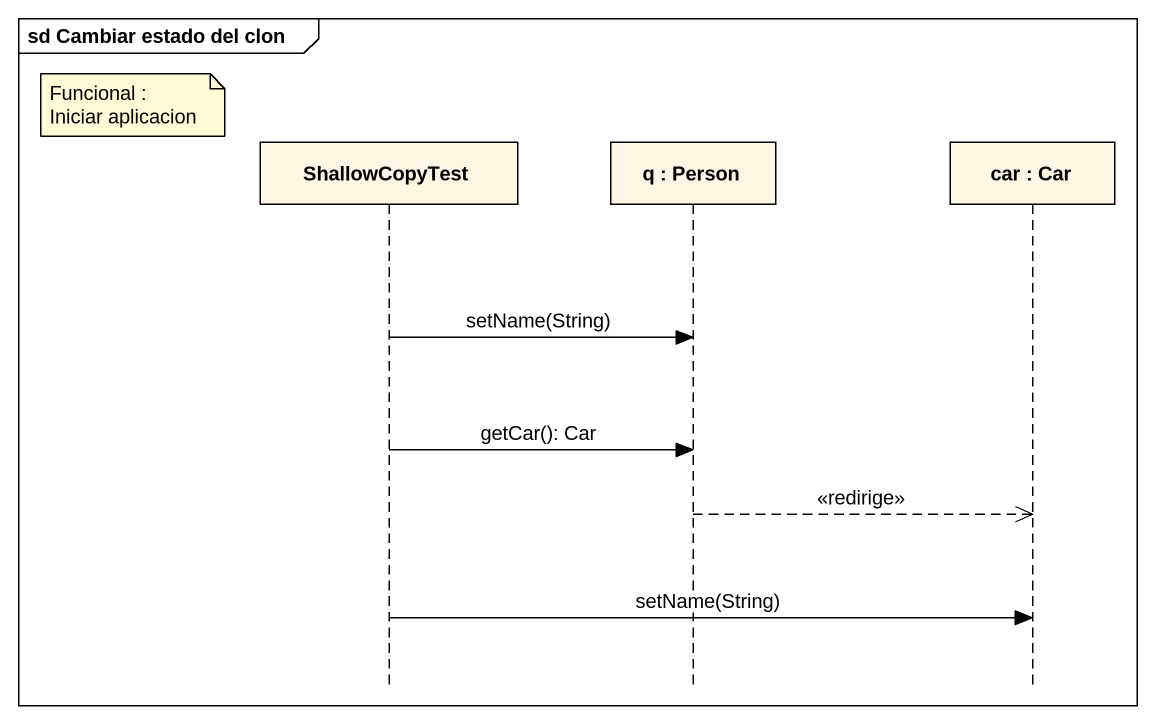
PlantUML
@startuml
mainframe sd Cambiar estado del clon
hide footbox
participant ShallowCopyTest
participant "q : Person" as q
participant "car : Car" as car

note left of ShallowCopyTest : Funcional : Iniciar aplicacion
ShallowCopyTest -> q : setName(String)
ShallowCopyTest -> q : getCar(): Car
q -->> car : <<redirige>>
ShallowCopyTest -> car : setName(String)
@enduml
